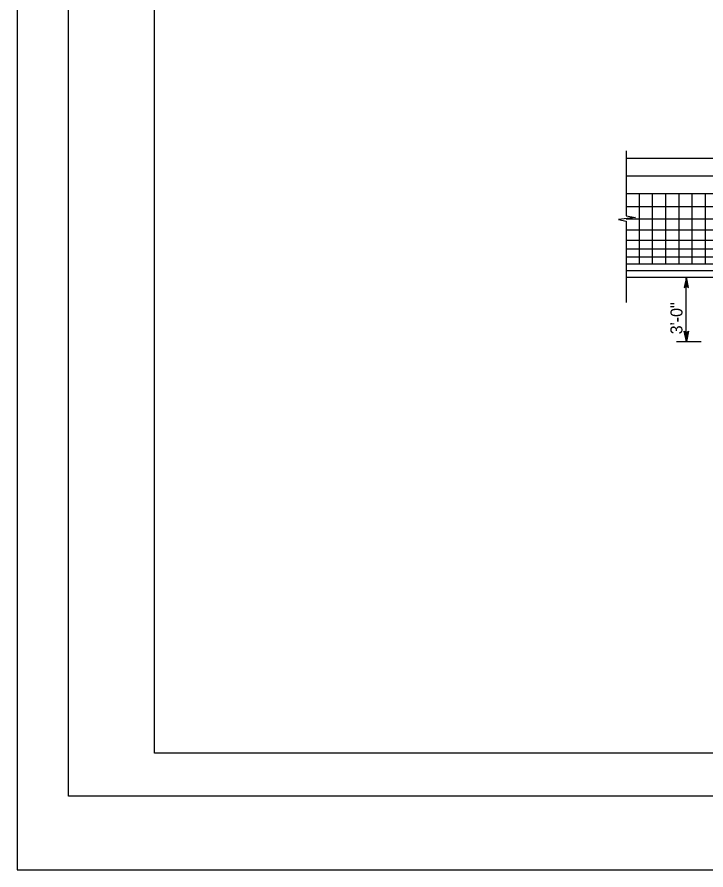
# Model space of a CAD drawing. Extents: x -894 to 866, y -472 to 714.
# Drawn here: x -894 to -492.8, y -472.4 to 24.6 of the extents above; entities that cross this region are included whole.
import ezdxf

# ---------------------------------------------------------------- set-up
doc = ezdxf.new("R2010")
doc.units = 0
for name, color, linetype in [('border_PLOTTING-ELEMENTS', 7, 'Continuous'), ('border_rw_22x34_Cut_Lines', 7, 'Continuous'), ('border_SHEET', 7, 'Continuous'), ('mc_FENCE', 7, 'Continuous'), ('mc_FENCE-anno', 7, 'Continuous')]:
    doc.layers.add(name, color=color, linetype=linetype)

msp = doc.modelspace()

# ---------------------------------------------------------------- linework, layer by layer
at = {"layer": 'border_PLOTTING-ELEMENTS'}
for points in [[(-894.04, -472.43), (865.96, -472.43), (865.96, 713.58), (-894.04, 713.58)], [(-864.04, 670.58), (835.96, 670.58), (835.96, -429.43), (-864.04, -429.43)]]:
    msp.add_lwpolyline(points, close=True, dxfattribs=at)
at = {"layer": 'border_rw_22x34_Cut_Lines'}
msp.add_lwpolyline([(-864.04, 670.58), (835.96, 670.58), (835.96, -429.43), (-864.04, -429.43)], close=True, dxfattribs=at)
at = {"layer": 'border_SHEET'}
for p, q in [((-814.04, -404.43), (-814.04, 645.57)), ((810.96, -404.43), (-814.04, -404.43))]:
    msp.add_line(p, q, dxfattribs=at)
at = {"layer": 'mc_FENCE'}
for p, q in [((-539.22, -53.41), (-539.22, -91.21)), ((-539.22, -57.66), (121.52, -57.66)), ((-539.22, -67.92), (121.52, -67.92)), ((-539.22, -78.18), (121.52, -78.18)), ((-531.57, -119.21), (-531.57, -78.23)), ((-523.87, -119.21), (-523.87, -78.23)), ((-516.18, -119.21), (-516.18, -78.23)), ((-508.49, -119.21), (-508.49, -78.23)), ((-500.79, -119.21), (-500.79, -78.23)), ((-493.1, -119.21), (-493.1, -78.23)), ((-539.22, -85.87), (121.52, -85.87)), ((-539.22, -93.05), (121.52, -93.05)), ((-539.22, -94.27), (-539.22, -141.79)), ((-539.22, -99.47), (121.52, -99.47)), ((-539.22, -105.36), (121.52, -105.36)), ((-539.22, -110.49), (121.52, -110.49)), ((-539.22, -115.11), (121.52, -115.11)), ((-539.22, -119.21), (121.52, -119.21)), ((-539.22, -123.06), (-484.64, -123.06)), ((-539.22, -126.91), (-492.53, -126.91)), ((-539.22, -126.91), (-485.16, -126.91))]:
    msp.add_line(p, q, dxfattribs=at)
msp.add_lwpolyline([(-539.22, -91.21), (-533.86, -92.26), (-543.72, -93.32), (-539.22, -94.27)], dxfattribs=at)
at = {"layer": 'mc_FENCE-anno'}
for p, q in [((-504.22, -126.91), (-505.55, -132.91)), ((-504.22, -128.3), (-505.19, -132.67)), ((-504.24, -164.47), (-504.24, -126.91)), ((-502.88, -132.91), (-504.22, -126.91)), ((-504.22, -126.91), (-504.22, -126.91)), ((-503.23, -132.69), (-504.22, -128.29)), ((-505.55, -132.91), (-504.22, -132.11)), ((-505.55, -132.91), (-505.55, -132.91)), ((-504.22, -129.67), (-504.84, -132.5)), ((-504.21, -131.05), (-504.48, -132.26)), ((-503.59, -132.46), (-504.22, -129.67)), ((-504.22, -132.11), (-502.88, -132.91)), ((-503.94, -132.28), (-504.21, -131.05)), ((-502.88, -132.91), (-502.88, -132.91)), ((-504.22, -164.47), (-505.55, -158.47)), ((-505.55, -158.47), (-505.55, -158.47)), ((-505.55, -158.47), (-504.22, -159.27)), ((-504.22, -163.08), (-505.19, -158.71)), ((-504.22, -161.71), (-504.84, -158.88)), ((-504.22, -159.27), (-502.88, -158.47)), ((-502.88, -158.47), (-504.22, -164.47)), ((-503.23, -158.69), (-504.22, -163.09)), ((-503.59, -158.92), (-504.22, -161.71)), ((-502.88, -158.47), (-502.88, -158.47)), ((-504.21, -160.33), (-504.48, -159.12)), ((-503.94, -159.1), (-504.21, -160.33)), ((-509.91, -164.47), (-495.65, -164.47)), ((-504.22, -164.47), (-504.22, -164.47))]:
    msp.add_line(p, q, dxfattribs=at)

# ---------------------------------------------------------------- texts
msp.add_text('3\'-0"', height=7, rotation=90, dxfattribs=at).set_placement((-506.48, -160.27))

doc.saveas('drawing.dxf')
